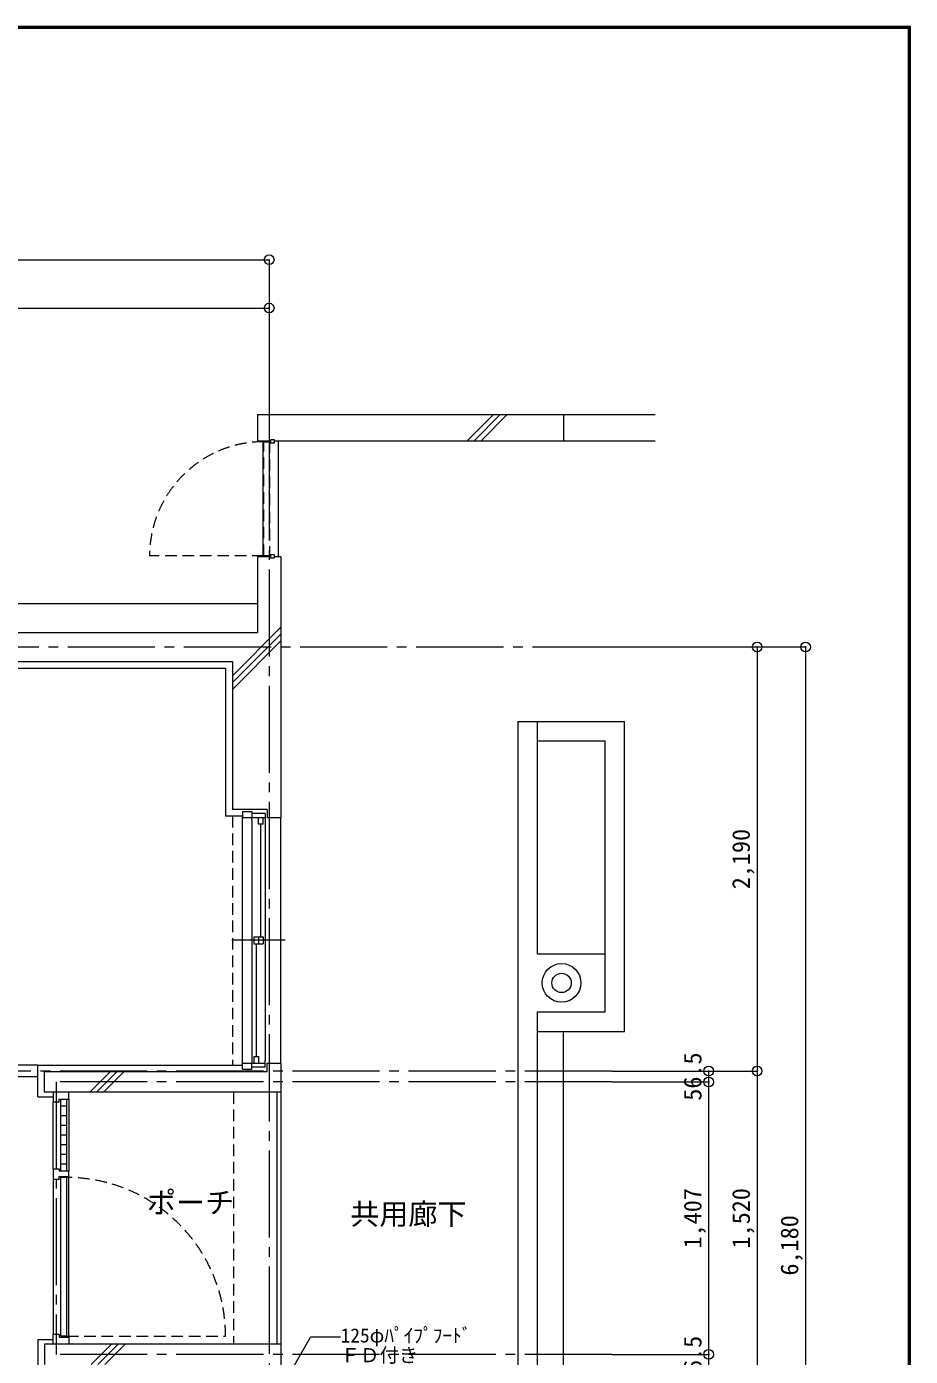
# Model space of a CAD drawing. Units: millimetres at full size, sheet at 1:50. Extents: x -9674 to 9699, y -6794 to 6791.
# Drawn here: x 5135 to 9699, y -76 to 6791 of the extents above; entities that cross this region are included whole.
import ezdxf
from ezdxf.enums import TextEntityAlignment as Align

# ---------------------------------------------------------------- set-up
doc = ezdxf.new("R2010")
doc.units = ezdxf.units.MM
doc.header["$LTSCALE"] = 50
doc.header["$PDMODE"] = 32
doc.header["$PDSIZE"] = 50
doc.linetypes.add('CHAIN2', pattern=[12, 9, -1, 1, -1])
doc.linetypes.add('DASHED1', pattern=[1.8, 1.2, -0.6])
for name, color, linetype, lineweight in [('0-0_図面枠', 7, 'Continuous', 9), ('1-0_芯', 134, 'CHAIN2', 9), ('1-1_躯体', 134, 'Continuous', 9), ('1-2_間仕切', 134, 'Continuous', 9), ('1-3_建具', 134, 'Continuous', 9), ('1-6_ﾊﾞﾙｺﾆｰ・階段', 134, 'Continuous', 9), ('1-8_ハッチ', 134, 'Continuous', 9), ('1-B_寸法', 134, 'Continuous', 9), ('1-C_梁', 134, 'DASHED1', 9), ('2-7_その他', 2, 'Continuous', 25)]:
    doc.layers.add(name, color=color, linetype=linetype, lineweight=lineweight)
doc.layers.add('1-A_文字', color=134, linetype='Continuous')
doc.styles.add('ＭＳ ゴシック', font='')
doc.styles.get('ＭＳ ゴシック').set_extended_font_data('MS Gothic')

msp = doc.modelspace()

# ---------------------------------------------------------------- linework, layer by layer
at = {"layer": '0-0_図面枠'}
for p, q in [((9697.16, 6789.66), (-9672.16, 6789.66)), ((9695.4, 6787.9), (-9670.4, 6787.9)), ((-9668.64, 6786.14), (9693.64, 6786.14)), ((9691.87, 6784.38), (-9666.87, 6784.38)), ((9690.11, 6782.61), (-9665.11, 6782.61)), ((9688.35, 6780.85), (-9663.35, 6780.85)), ((9688.35, -6783.35), (9688.35, 6780.85)), ((9690.11, -6785.11), (9690.11, 6782.61)), ((9691.87, -6786.88), (9691.87, 6784.38)), ((9693.64, 6786.14), (9693.64, -6788.64)), ((9695.4, -6790.4), (9695.4, 6787.9)), ((9697.16, -6792.16), (9697.16, 6789.66))]:
    msp.add_line(p, q, dxfattribs=at)
msp.add_lwpolyline([(9698.92, -6793.93), (9698.92, 6791.43), (-9673.92, 6791.43)], dxfattribs=at)
at = {"layer": '1-0_芯'}
for p, q in [((6387.5, 4587.68), (6387.5, -3842.32)), ((-8452.5, 3587.68), (8157.5, 3587.68)), ((8157.5, 1397.68), (1987.5, 1397.68)), ((5287.5, 1341.18), (5287.5, -65.82)), ((8157.5, 1341.18), (5287.5, 1341.18)), ((8157.5, -65.82), (5287.5, -65.82))]:
    msp.add_line(p, q, dxfattribs=at)
at = {"layer": '1-1_躯体'}
for p, q in [((6327.5, 4787.68), (6327.5, 4652.68)), ((6327.5, 4652.68), (6395, 4652.68)), ((6415, 4652.68), (7907.5, 4652.68)), ((6395, 4052.68), (6327.5, 4052.68)), ((6327.5, 4052.68), (6327.5, 3662.68)), ((6447.5, 4052.68), (6415, 4052.68)), ((6447.5, 4052.68), (6447.5, 2707.66)), ((4172.5, 3662.68), (6327.5, 3662.68)), ((6377.5, 2747.66), (6197.5, 2747.66)), ((6377.5, 2747.66), (6377.5, 2707.66)), ((6377.5, 2707.66), (6447.5, 2707.66)), ((6377.5, 1393.68), (5227.5, 1393.68)), ((6377.5, 1393.68), (6377.5, 1437.66)), ((6447.5, -13.32), (6447.5, -158.34))]:
    msp.add_line(p, q, dxfattribs=at)
for points in [[(6327.5, 4787.68), (7907.5, 4787.68), (7907.5, 4652.68)], [(4212.5, 3512.68), (6197.5, 3512.68), (6197.5, 2747.66)], [(6447.5, 1288.68), (5227.5, 1288.68), (5227.5, 1393.68)], [(6377.5, 1437.66), (6447.5, 1437.66), (6447.5, 1288.68)], [(6447.5, -13.32), (5227.5, -13.32), (5227.5, -118.32)]]:
    msp.add_lwpolyline(points, dxfattribs=at)
at = {"layer": '1-2_間仕切'}
for p, q in [((5192.5, 1428.68), (3667.5, 1428.68)), ((5192.5, 1367.68), (3667.5, 1367.68))]:
    msp.add_line(p, q, dxfattribs=at)
at = {"layer": '1-3_建具'}
for p, q in [((6355, 4652.68), (6355, 4052.68)), ((6435, 4052.68), (6435, 4652.68)), ((6415, 4062.68), (6395, 4062.68)), ((6395, 4062.68), (6395, 4047.68)), ((6415, 4047.68), (6415, 4062.68)), ((6395, 4047.68), (6415, 4047.68)), ((6250.5, 2737.66), (6251.53, 2737.66)), ((6250.5, 2737.66), (6297.5, 2737.66)), ((6250.5, 1437.66), (6250.5, 2707.66)), ((6297.5, 2737.66), (6297.5, 2707.66)), ((6367.5, 2727.66), (6297.5, 2727.66)), ((6297.5, 2707.66), (6367.5, 2707.66)), ((6297.5, 2692.66), (6297.5, 2707.66)), ((6297.5, 2692.66), (6297.5, 1452.66)), ((6332.5, 2672.66), (6332.5, 2707.66)), ((6356.5, 2672.66), (6356.5, 2707.66)), ((6367.5, 2727.66), (6367.5, 2692.66)), ((6367.5, 2692.66), (6367.5, 1452.66)), ((6447.5, 1437.66), (6447.5, 2707.66)), ((6356.5, 2672.66), (6332.5, 2672.66)), ((6344.5, 2090.16), (6344.5, 2672.66)), ((6470.98, 2072.66), (6194.02, 2072.66)), ((6308.5, 2090.16), (6308.5, 2055.16)), ((6308.5, 2090.16), (6356.5, 2090.16)), ((6332.5, 2090.16), (6332.5, 2055.16)), ((6356.5, 2090.16), (6356.5, 2055.16)), ((6308.5, 2055.16), (6356.5, 2055.16)), ((6320.5, 2055.16), (6320.5, 1472.66)), ((6297.5, 1452.66), (6297.5, 1437.66)), ((6308.5, 1472.66), (6332.5, 1472.66)), ((6308.5, 1472.66), (6308.5, 1437.66)), ((6332.5, 1472.66), (6332.5, 1437.66)), ((6367.5, 1417.66), (6367.5, 1452.66)), ((6250.5, 1437.66), (6297.5, 1437.66)), ((6250.5, 1407.66), (6250.5, 1437.66)), ((6250.5, 1407.66), (6251.53, 1407.66)), ((6250.5, 1407.66), (6297.5, 1407.66)), ((6297.5, 1437.66), (6367.5, 1437.66)), ((6297.5, 1407.66), (6297.5, 1437.66)), ((6367.5, 1417.66), (6297.5, 1417.66)), ((5272.5, 1288.68), (5272.5, 1237.68)), ((5272.5, 1273.68), (5272.5, 1252.68)), ((5302.5, 1237.68), (5272.5, 1237.68)), ((5272.5, 892.68), (5272.5, 1237.68)), ((5312.5, 882.68), (5312.5, 1252.68)), ((5342.5, 882.68), (5342.5, 1252.68)), ((5352.5, 1252.68), (5352.5, 1288.68)), ((5352.5, 1252.68), (5352.5, 882.68)), ((5312.5, 1217.68), (5342.5, 1217.68)), ((5312.5, 1167.68), (5342.5, 1167.68)), ((5312.5, 1117.68), (5342.5, 1117.68)), ((5312.5, 1067.68), (5342.5, 1067.68)), ((5312.5, 1017.68), (5342.5, 1017.68)), ((5312.5, 967.68), (5342.5, 967.68)), ((5312.5, 917.68), (5342.5, 917.68)), ((5272.5, 892.68), (5272.5, 837.68)), ((5302.5, 837.68), (5272.5, 837.68)), ((5272.5, 837.68), (5272.5, 37.68)), ((5302.5, 837.68), (5302.5, 852.68)), ((5312.5, 27.68), (5312.5, 847.68)), ((5342.5, 847.68), (5312.5, 847.68)), ((5342.5, 27.68), (5342.5, 847.68)), ((5352.5, 22.68), (5352.5, 852.68)), ((5302.5, 37.68), (5272.5, 37.68)), ((5272.5, -13.32), (5272.5, 37.68)), ((5272.5, 1.68), (5272.5, 22.68)), ((5342.5, 27.68), (5312.5, 27.68)), ((5352.5, 22.68), (5352.5, -13.32))]:
    msp.add_line(p, q, dxfattribs=at)
at = {"layer": '1-3_建具', "linetype": 'DASHED1'}
for p, q in [((6360, 4057.68), (6360, 4647.68)), ((6360, 4647.68), (6390, 4647.68)), ((6390, 4647.68), (6390, 4057.68)), ((6360, 4057.68), (5770, 4057.68)), ((6390, 4057.68), (6360, 4057.68)), ((5342.5, 27.68), (6162.5, 27.68))]:
    msp.add_line(p, q, dxfattribs=at)
at = {"layer": '1-3_建具'}
msp.add_lwpolyline([(6395, 4642.68), (6415, 4642.68), (6415, 4657.68), (6395, 4657.68)], close=True, dxfattribs=at)
for points in [[(6250.5, 2737.66), (6250.5, 2707.66), (6297.5, 2707.66)], [(5302.5, 1237.68), (5302.5, 1252.68), (5352.5, 1252.68)], [(5272.5, 892.68), (5302.5, 892.68), (5302.5, 882.68), (5352.5, 882.68)], [(5302.5, 852.68), (5352.5, 852.68), (5352.5, 882.68)], [(5302.5, 37.68), (5302.5, 22.68), (5352.5, 22.68)]]:
    msp.add_lwpolyline(points, dxfattribs=at)
at = {"layer": '1-3_建具', "linetype": 'DASHED1'}
for centre, radius, start, end in [((6360, 4057.68), 590, 90, 180), ((5342.5, 27.68), 820, 0, 90)]:
    msp.add_arc(centre, radius, start, end, dxfattribs=at)
at = {"layer": '1-6_ﾊﾞﾙｺﾆｰ・階段'}
for p, q in [((4257.5, 3812.68), (6327.5, 3812.68)), ((7672.5, 3202.68), (7672.5, -700.3)), ((7672.5, 3202.68), (7772.5, 3202.68)), ((7772.5, 2002.68), (7772.5, 3102.68)), ((7772.5, 2002.68), (8122.5, 2002.68)), ((7772.5, -669.25), (7772.5, 1602.68)), ((7907.5, -627.32), (7907.5, 1602.68)), ((6427.5, 1288.68), (6427.5, -13.32)), ((6447.5, 1288.68), (6447.5, -13.32))]:
    msp.add_line(p, q, dxfattribs=at)
for radius in [100, 50]:
    msp.add_circle((7897.5, 1852.68), radius, dxfattribs=at)
at = {"layer": '1-8_ハッチ'}
for p, q in [((7410.76, 4652.68), (7545.76, 4787.68)), ((7446.11, 4652.68), (7581.11, 4787.68)), ((7481.47, 4652.68), (7616.47, 4787.68)), ((6197.5, 3439.43), (6447.5, 3689.43)), ((6197.5, 3404.07), (6447.5, 3654.07)), ((6197.5, 3368.72), (6447.5, 3618.72)), ((4202.5, 3477.68), (6162.5, 3477.68)), ((6162.5, 3477.68), (6162.5, 2714.66)), ((6250.5, 2714.66), (6162.5, 2714.66)), ((5192.5, 1263.68), (5192.5, 1428.68)), ((5192.5, 1428.68), (6250.5, 1428.68)), ((5460.97, 1288.68), (5565.97, 1393.68)), ((5496.33, 1288.68), (5601.33, 1393.68)), ((5531.68, 1288.68), (5636.68, 1393.68)), ((5192.5, 1263.68), (5272.5, 1263.68)), ((5192.5, 11.68), (5272.5, 11.68)), ((5192.5, 11.68), (5192.5, -153.32)), ((5468.18, -118.32), (5573.18, -13.32)), ((5503.54, -118.32), (5608.54, -13.32)), ((5538.89, -118.32), (5643.89, -13.32))]:
    msp.add_line(p, q, dxfattribs=at)
at = {"layer": '1-B_寸法'}
for p, q in [((1987.5, 5587.68), (6387.5, 5587.68)), ((6387.5, 5587.68), (6387.5, 4587.68)), ((2787.5, 5337.68), (6387.5, 5337.68)), ((7907.5, 4787.68), (8380.95, 4787.68)), ((7907.5, 4652.68), (8380.95, 4652.68)), ((8157.5, 3587.68), (9157.5, 3587.68)), ((8907.5, 3587.68), (8907.5, 1397.68)), ((9157.5, 3587.68), (9157.5, -2592.32)), ((7772.5, 3202.68), (8222.5, 3202.68)), ((7772.5, 3102.68), (7772.5, 3202.68)), ((8222.5, 1602.68), (8222.5, 3202.68)), ((7772.5, 3102.68), (8122.5, 3102.68)), ((8122.5, 1702.68), (8122.5, 3102.68)), ((7772.5, 1702.68), (8122.5, 1702.68)), ((7772.5, 1602.68), (7772.5, 1702.68)), ((7772.5, 1602.68), (8222.5, 1602.68)), ((8157.5, 1397.68), (8907.5, 1397.68)), ((8907.5, 1397.68), (8907.5, -122.32)), ((8157.5, 1341.18), (8657.5, 1341.18)), ((8157.5, -65.82), (8657.5, -65.82)), ((8657.5, -122.32), (8657.5, -65.82))]:
    msp.add_line(p, q, dxfattribs=at)
msp.add_lwpolyline([(8657.5, -65.82), (8657.5, 1341.18), (8657.5, 1397.68)], dxfattribs=at)
for p in [(6387.5, 5587.68), (6387.5, 5337.68), (8907.5, 3587.68), (9157.5, 3587.68), (8657.5, 1397.68), (8907.5, 1397.68), (8657.5, 1341.18), (8657.5, -65.82)]:
    msp.add_point(p, dxfattribs=at)
at = {"layer": '1-C_梁'}
for p, q in [((6197.5, 2714.66), (6197.5, 1428.68)), ((6202.9, 1288.68), (6202.9, -13.32))]:
    msp.add_line(p, q, dxfattribs=at)
at = {"layer": '2-7_その他', "color": 7, "lineweight": 9}
for p in [(6490.8, -169.19), (6756.12, 22.59)]:
    msp.add_line(p, (6601.52, 22.59), dxfattribs=at)

# ---------------------------------------------------------------- texts
at = {"layer": '1-A_文字', "style": 'ＭＳ ゴシック'}
for s, p in [('ポーチ', (5756.14, 630.89)), ('共用廊下', (6806.24, 571.34))]:
    msp.add_text(s, height=110, dxfattribs=at).set_placement(p, align=Align.BOTTOM_LEFT)
at = {"layer": '1-B_寸法', "style": 'ＭＳ ゴシック'}
for s, p in [('2,190', (8897.5, 2336.43)), ('56.5', (8647.5, 1244.43)), ('1,407', (8647.5, 481.43)), ('1,520', (8897.5, 481.43)), ('6,180', (9147.5, 341.43)), ('56.5', (8647.5, -219.07))]:
    msp.add_text(s, height=91.64, rotation=90, dxfattribs=at).set_placement(p, align=Align.BOTTOM_LEFT)
at = {"layer": '2-7_その他', "color": 7, "style": 'ＭＳ ゴシック'}
for s, p in [('125φﾊﾟｲﾌﾟﾌｰﾄﾞ', (6756.75, -26.35)), ('ＦＤ付き', (6756.75, -128.47))]:
    msp.add_text(s, height=73.31, dxfattribs=at).set_placement(p, align=Align.BOTTOM_LEFT)

doc.saveas('drawing.dxf')
